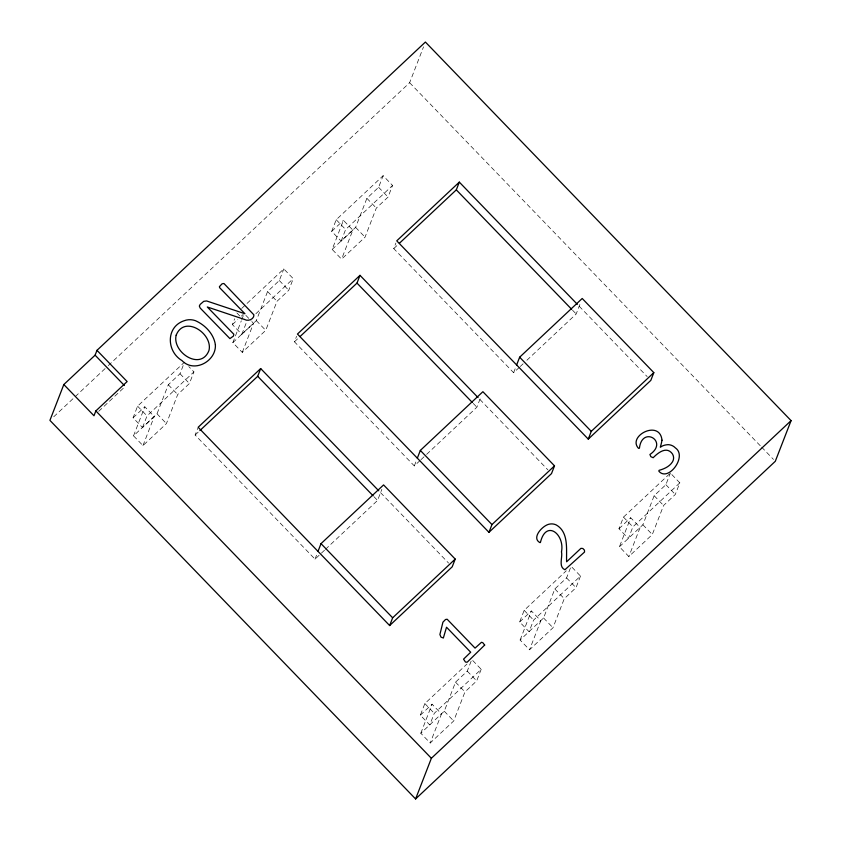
<?xml version="1.0" encoding="UTF-8"?>
<svg xmlns="http://www.w3.org/2000/svg" width="841" height="841" viewBox="0 0 841 841"><rect width="100%" height="100%" fill="white"/><g stroke="black" fill="none" stroke-linecap="round" stroke-linejoin="round"><path stroke-width="0.63" stroke-dasharray="4.21 3.15" d="M133.078 417.798L144.81 406.781L154.239 416.537L142.507 427.554L133.078 417.798L137.588 406.171L184.505 362.135L179.995 373.751L168.274 384.768L157.004 413.814L133.54 435.838L142.97 445.593L166.423 423.58L177.693 394.524L189.425 383.507L193.935 371.89L188.794 366.571M133.54 435.838L144.81 406.781M142.507 427.554L147.017 415.927L193.935 371.89M142.97 445.593L154.239 416.537M251.827 321.546L253.54 323.322L241.819 334.329L232.389 324.573L234.65 318.76M324.489 550.245L315.018 559.139L195.133 435.028L197.709 428.384M241.682 308.458L283.816 268.91L293.246 278.665L288.736 290.292L277.004 301.299L265.735 330.355L242.271 352.379L232.852 342.623L241.304 320.831M241.777 319.622L243.648 314.776M241.819 334.329L246.318 322.713M242.271 352.379L253.54 323.322M232.852 342.623L256.305 320.6L267.575 291.543L279.307 280.537L283.816 268.91M352.852 230.098L341.12 241.115L331.701 231.359L336.211 219.732L383.128 175.695L392.547 185.451L388.048 197.067L376.316 208.084L365.047 237.141L341.583 259.154L332.163 249.399L343.433 220.342L352.852 230.098L341.583 259.154M420.006 460.584L414.319 465.914L294.445 341.803L296.589 336.274M341.12 241.115L345.63 229.488L392.547 185.451M108.279 365.593L409.63 82.723L423.549 46.833M332.163 249.399L355.617 227.375L366.886 198.329L378.618 187.312L383.128 175.695M519.317 367.359L513.63 372.7L393.746 248.589L395.901 243.049M315.018 559.139L317.593 552.495M325.435 549.352L377.567 500.416L381.867 489.346M414.319 465.914L416.474 460.384M426.639 454.35L476.879 407.202L481.168 396.132M513.63 372.7L515.775 367.16M481.199 669.289L476.689 680.905L464.957 691.922L453.688 720.968L430.224 742.992L420.805 733.236L444.258 711.213L455.528 682.156L467.26 671.15L471.769 659.533L481.199 669.289L434.271 713.326L429.772 724.953L420.342 715.186L424.852 703.57L466.986 664.022M526.897 360.242L576.19 313.977L580.479 302.907M420.805 733.236L432.074 704.18L441.493 713.935L430.224 742.992M580.5 576.064L576.001 587.691L564.269 598.697L553 627.754L529.536 649.778L520.116 640.012L543.57 617.998L554.839 588.942L566.571 577.935L571.081 566.308L580.5 576.064L533.583 620.111L529.073 631.728L519.654 621.972L524.164 610.345L566.287 570.797M520.116 640.012L531.386 610.965L540.805 620.721L529.536 649.778M679.812 482.85L632.895 526.886L628.385 538.513L618.965 528.747L623.475 517.131L670.393 473.084L679.812 482.85L675.302 494.466L663.581 505.483L652.311 534.529L628.847 556.553L619.428 546.797L630.697 517.741L640.117 527.496L628.847 556.553M619.428 546.797L642.881 524.773L654.151 495.717L665.883 484.71L670.393 473.084M53.75 416.779L107.322 366.497M98.723 411.312L124.31 387.291M232.389 324.573L237.803 319.496M241.409 316.1L243.217 314.408M331.701 231.359L343.433 220.342M255.895 313.725L293.246 278.665M195.133 435.028L198.918 431.465M294.445 341.803L298.229 338.25M393.746 248.589L397.541 245.025M420.952 459.691L425.693 455.244M520.264 366.466L523.113 363.806M420.342 715.186L432.074 704.18M519.654 621.972L531.386 610.965M618.965 528.747L630.697 517.741M409.63 82.723L760.706 446.203M761.62 447.139L773.478 459.417M579.197 306.229L647.192 376.631M572.553 310.213L576.19 313.977M378.618 187.312L388.048 197.067M665.883 484.71L675.302 494.466M366.886 198.329L376.316 208.084M654.151 495.717L663.581 505.483M355.617 227.375L365.047 237.141M642.881 524.773L652.311 534.529M336.211 219.732L345.63 229.488M623.475 517.131L632.895 526.886M479.885 399.454L547.88 469.846M473.252 403.438L476.879 407.202M279.307 280.537L288.736 290.292M566.571 577.935L576.001 587.691M267.575 291.543L277.004 301.299M554.839 588.942L564.269 598.697M256.305 320.6L265.735 330.355M543.57 617.998L553 627.754M245.835 315.333L250.975 320.663M236.899 312.947L240.326 316.5M524.164 610.345L533.583 620.111M380.574 492.668L448.579 563.071M373.94 496.653L377.567 500.416M179.995 373.751L189.425 383.507M467.26 671.15L476.689 680.905M168.274 384.768L177.693 394.524M455.528 682.156L464.957 691.922M157.004 413.814L166.423 423.58M444.258 711.213L453.688 720.968M137.588 406.171L147.017 415.927M424.852 703.57L434.271 713.326"/><path stroke-width="1.26" d="M63.821 384.537L49.924 420.374L415.601 798.95L775.297 461.299L791.076 420.626L425.399 42.05L96.978 350.34L95.096 355.175L63.821 384.537L93.982 415.759L95.853 410.923L127.138 381.562L96.978 350.34M199.874 430.581L257.693 376.305L260.689 368.558L378.755 490.787M300.132 336.474L356.994 283.091L360.001 275.343L478.066 397.572M399.433 243.249L456.306 189.866L459.312 182.119L577.378 304.347M318.014 551.391L321.02 543.643L383.58 484.921L455.212 559.076L452.206 566.823L389.646 625.546L198.14 427.281L260.689 368.558M417.325 458.166L420.332 450.419L482.892 391.706L554.513 465.851L551.507 473.599L488.957 532.321L297.451 334.056L360.001 275.343M389.646 625.546L392.652 617.799L455.212 559.076M516.637 364.952L519.643 357.204L582.203 298.481L653.825 372.637L650.818 380.384L588.269 439.107L396.752 240.841L459.312 182.119M488.957 532.321L491.964 524.574L554.513 465.851M415.601 798.95L431.37 758.277L791.076 420.626M588.269 439.107L591.265 431.359L653.825 372.637M456.306 189.866L571.649 309.278M519.643 357.204L591.265 431.359M356.994 283.091L472.337 402.492M420.332 450.419L491.964 524.574M257.693 376.305L373.026 495.717M321.02 543.643L392.652 617.799M95.096 355.175L124.373 385.483M95.853 410.923L431.37 758.277M561.483 551.875C562.839 557.247 558.14 566.708 564.9 569.746L584.548 552.032L584.421 550.119L582.866 548.5L580.942 548.343L566.613 561.799C566.151 549.467 569.01 532.237 556.258 524.952A10.481 10.292 21.2 0 0 549.52 524.111C542.834 525.089 530.934 537.956 539.996 542.645L540.427 542.434C546.082 518.929 565.015 534.445 561.483 551.875M484.668 645.058L467.197 662.193L465.472 662.067L463.549 659.144L470.687 652.227L446.529 627.228L443.344 638.025L440.999 637.121L439.896 634.524L442.923 622.182L445.499 619.523L447.149 619.228L475.06 648.117L481.504 642.282L482.829 642.724L484.668 645.058M215.391 344.863C216.263 361.241 194.008 373.436 181.94 360.537C166.518 351.443 165.719 327.054 183.969 320.799A16.021 15.727 21.2 0 1 195.364 320.652C205.162 324.962 213.845 333.982 215.391 344.863M661.993 440.211C659.743 452.395 658.135 445.141 668.132 444.658A10.344 10.155 21.2 0 1 675.397 447.906C687.612 456.264 668.175 482.366 658.86 471.181L659.039 470.34C664.295 468.889 669.646 466.545 672.59 461.688A7.611 7.474 21.2 0 0 671.307 452.521C665.462 446.603 657.546 453.278 653.152 457.725L650.85 456.663L649.925 454.497C668.952 441.514 642.04 425.325 639.423 448.2L638.571 448.4C626.934 436.059 659.838 418.997 661.993 440.211M219.469 286.581L219.575 287.622L244.952 313.746L206.634 300.952L203.732 301.33L200.179 304.421L199.338 306.029L200.158 308.027L229.908 338.608L233.43 336.074L233.84 334.255L207.306 306.986L244.468 319.443C248 321.651 254.161 319.275 253.919 314.881L223.948 283.512L222.087 283.806L219.469 286.581M176.168 335.202C171.9 352.127 200.736 371.396 208.957 350.539C213.183 333.656 184.4 314.481 176.168 335.202"/></g></svg>
